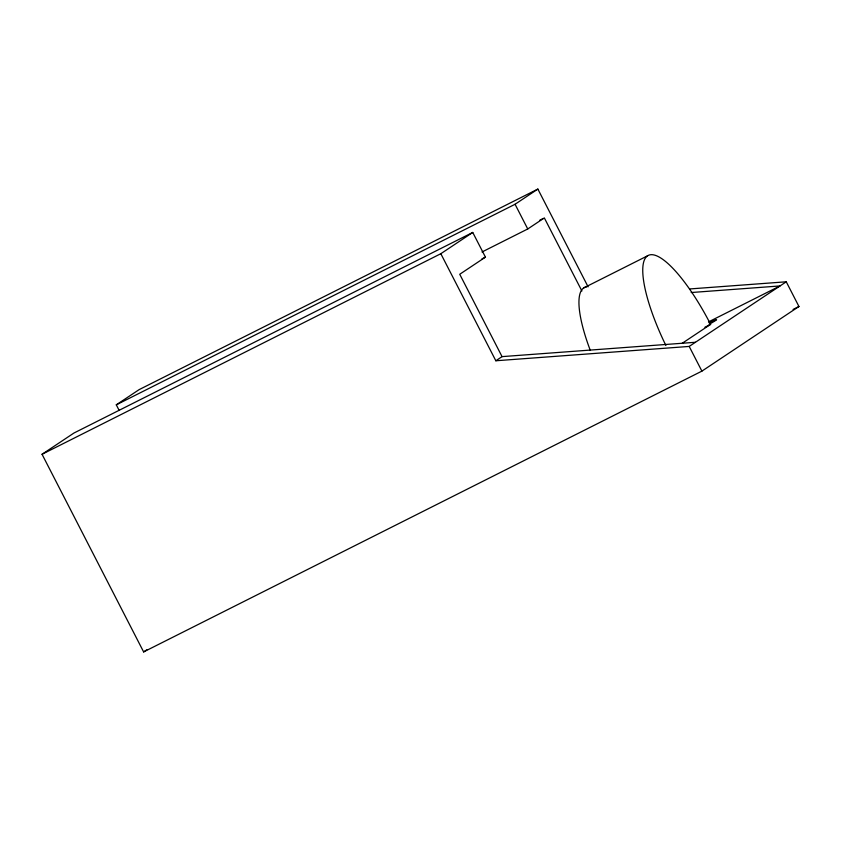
<?xml version="1.0" encoding="UTF-8"?>
<svg xmlns="http://www.w3.org/2000/svg" width="841" height="841" viewBox="0 0 841 841"><rect width="100%" height="100%" fill="white"/><g stroke="black" fill="none" stroke-linecap="round" stroke-linejoin="round"><path stroke-width="1.26" d="M689.567 288.968L786.251 281.798L798.95 306.502L701.899 371.133L143.632 651.922L42.05 454.277L73.987 433.01L472.747 232.442L485.446 257.146L459.733 274.271L502.056 356.626L695.423 342.276M119.18 410.45L116.289 404.836L139.101 389.646L537.862 189.078L588.101 286.823M42.05 454.277L440.821 253.709L472.747 232.442M116.289 404.836L515.06 204.268L537.862 189.078M482.009 251.985L527.749 228.973L544.337 217.924L581.898 290.997M440.821 253.709L495.833 360.768L502.056 356.626M143.632 651.922L146.902 649.746M682.24 343.265L710.613 324.363A92.636 24.746 63.3 0 0 648.4 255.349A92.636 24.746 63.3 0 0 665.883 345.483M495.833 360.768L689.2 346.429L786.251 281.798M539.649 220.289L543.17 218.513M481.925 258.912L485.446 257.146M583.749 287.916L647.549 255.822M708.49 321.924L780.028 285.94L691.186 292.531M704.916 327.233L710.613 324.363M793.084 309.446L798.95 306.502M689.2 346.429L701.899 371.133M515.06 204.268L527.749 228.973M709.163 322.734A33.346 1.051 -27.2 0 1 709.194 324.279M590.266 350.329A92.636 24.746 63.3 0 1 586.818 286.813"/></g></svg>
